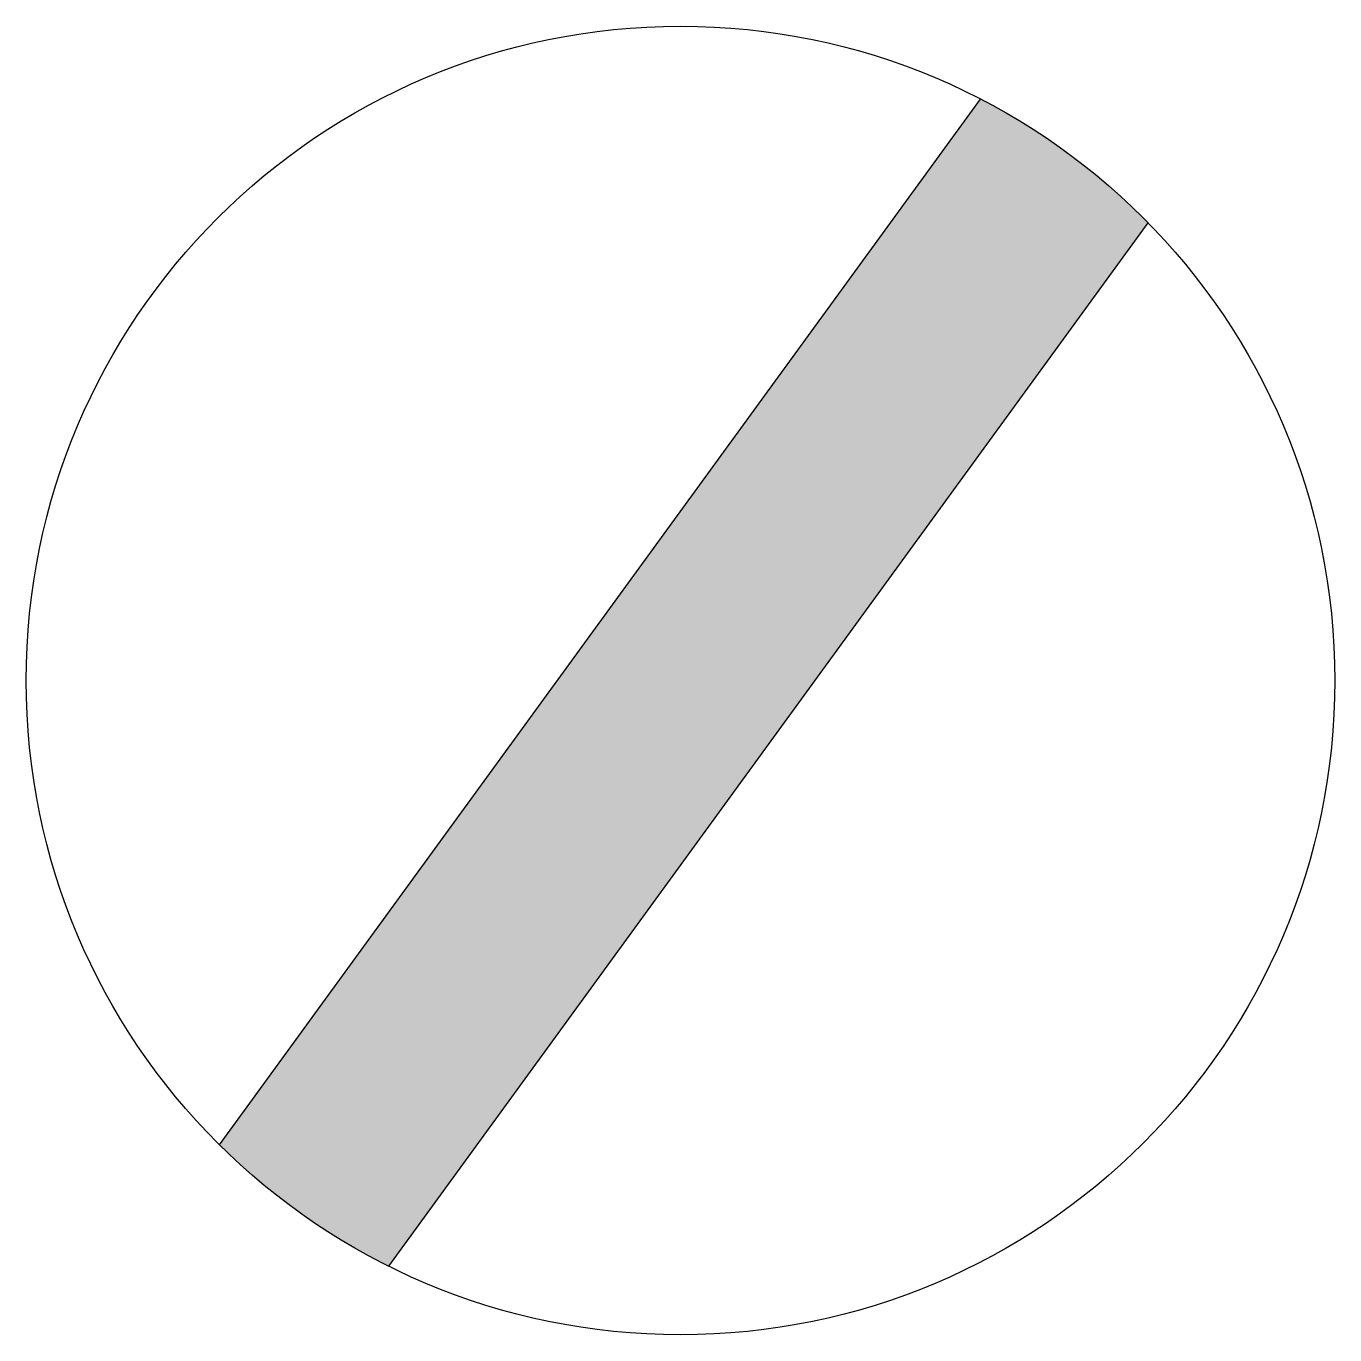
# Model space of a CAD drawing. Extents: x 240298 to 248367, y -52236 to -44167.
import ezdxf

# ---------------------------------------------------------------- set-up
doc = ezdxf.new("R2010")
doc.units = 0
doc.header["$LTSCALE"] = 20
doc.header["$MEASUREMENT"] = 0
doc.layers.add('4', color=5, linetype='CONTINUOUS')

msp = doc.modelspace()

# ---------------------------------------------------------------- hatches: boundary and pattern name
at = {"layer": '4', "linetype": 'BYBLOCK', "ltscale": 2}
msp.add_hatch(color=1, dxfattribs=at).paths.add_polyline_path([(247214.6, -45379, 0.080003), (246182.8, -44616.8), (241489, -51064.2, 0.080003), (242531.3, -51812)])

# ---------------------------------------------------------------- linework, layer by layer
at = {"layer": '4', "color": 1, "linetype": 'BYBLOCK'}
for p, q in [((241489, -51064.2), (246182.8, -44616.8)), ((247214.6, -45379), (242531.3, -51812))]:
    msp.add_line(p, q, dxfattribs=at)
at = {"layer": '4', "color": 1, "linetype": 'BYBLOCK', "ltscale": 2}
msp.add_circle((244332.1, -48201.8), 4034.5, dxfattribs=at)

doc.saveas('drawing.dxf')
